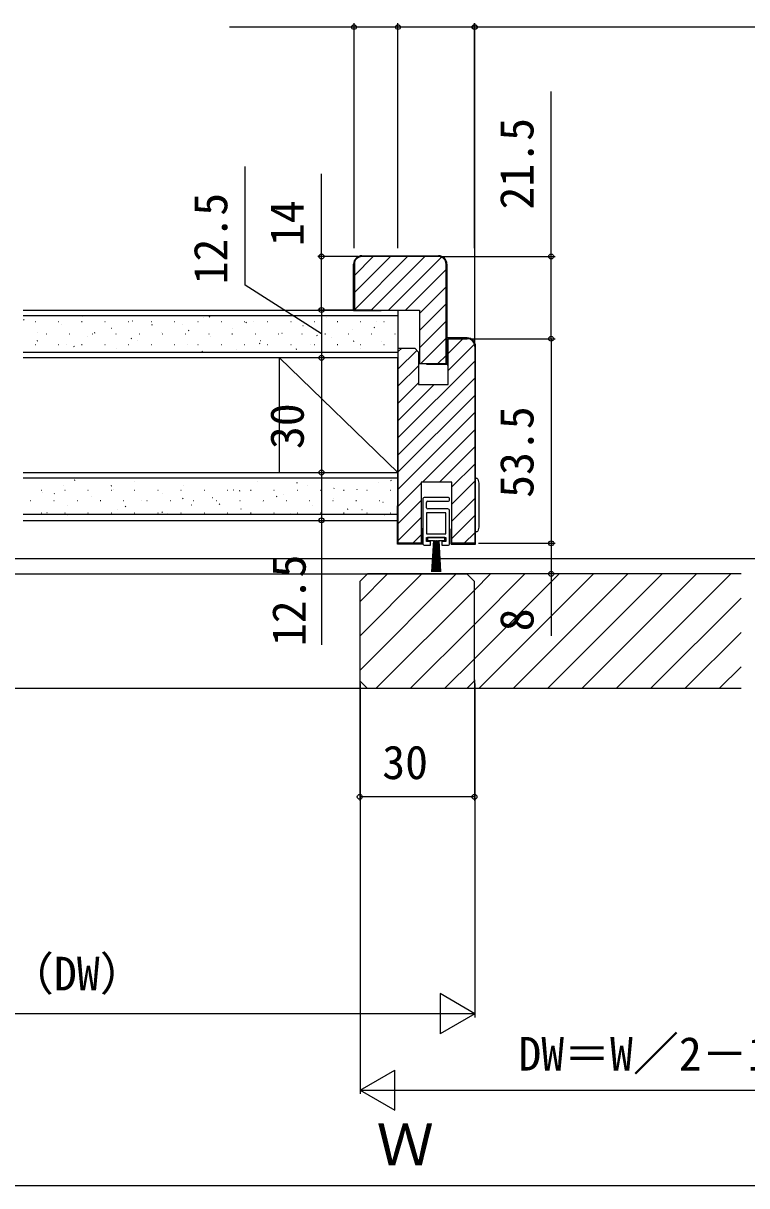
# Model space of a CAD drawing. Units: millimetres, scale not verified. Extents: x -525 to 525, y -783 to 779.
# Drawn here: x 43.2 to 232.4, y 72.1 to 376.1 of the extents above; entities that cross this region are included whole.
import ezdxf
from ezdxf.enums import TextEntityAlignment as Align

# ---------------------------------------------------------------- set-up
doc = ezdxf.new("R2010")
doc.units = ezdxf.units.MM
doc.header["$LTSCALE"] = 4
for name, color, linetype in [('0-5_YKK_12', 2, 'Continuous'), ('0-6_YKK_13', 4, 'Continuous'), ('0-8_YKK_D', 6, 'Continuous'), ('0-A_YSS_K', 3, 'Continuous'), ('0-B_YSS_KE', 3, 'Continuous')]:
    doc.layers.add(name, color=color, linetype=linetype)
doc.styles.add('ＭＳ ゴシック', font='')
doc.styles.get('ＭＳ ゴシック').set_extended_font_data('MS Gothic')

msp = doc.modelspace()

# ---------------------------------------------------------------- linework, layer by layer
at = {"layer": '0-5_YKK_12'}
for p, q in [((-105.21, 236.109), (397.703, 236.109)), ((-39.297, 232.109), (159.203, 232.109)), ((131.203, 230.109), (133.203, 232.109)), ((131.203, 224.825), (138.487, 232.109)), ((131.203, 215.845), (147.467, 232.109)), ((131.203, 206.865), (156.448, 232.109)), ((230.953, 232.109), (133.203, 232.109)), ((159.203, 232.109), (161.203, 230.109)), ((161.203, 227.884), (165.428, 232.109)), ((161.203, 218.904), (174.408, 232.109)), ((161.203, 209.924), (183.388, 232.109)), ((162.369, 202.109), (192.369, 232.109)), ((171.349, 202.109), (201.349, 232.109)), ((180.329, 202.109), (210.329, 232.109)), ((189.309, 202.109), (219.309, 232.109)), ((198.29, 202.109), (228.29, 232.109)), ((131.203, 230.109), (131.203, 204.109)), ((161.203, 204.109), (161.203, 230.109)), ((135.428, 202.109), (161.203, 227.884)), ((207.27, 202.109), (230.953, 225.792)), ((144.408, 202.109), (161.203, 218.904)), ((216.25, 202.109), (230.953, 216.812)), ((153.388, 202.109), (161.203, 209.924)), ((225.23, 202.109), (230.953, 207.832)), ((133.203, 202.109), (131.203, 204.109)), ((161.203, 204.109), (159.203, 202.109)), ((159.203, 202.109), (-39.297, 202.109)), ((230.953, 202.109), (133.203, 202.109))]:
    msp.add_line(p, q, dxfattribs=at)
at = {"layer": '0-6_YKK_13'}
for p, q in [((161.393, 257.109), (161.774, 257.109)), ((161.393, 243.109), (161.393, 257.109)), ((162.06, 256.901), (162.393, 255.859)), ((162.393, 255.859), (162.393, 255.603)), ((162.393, 255.603), (162.393, 244.616)), ((147.703, 251.609), (147.703, 240.109)), ((154.203, 252.109), (148.203, 252.109)), ((148.703, 249.409), (148.703, 250.809)), ((149.003, 251.109), (154.203, 251.109)), ((148.703, 248.109), (148.703, 242.609)), ((153.703, 248.109), (148.703, 248.109)), ((154.203, 249.109), (149.003, 249.109)), ((153.703, 242.609), (153.703, 248.109)), ((154.703, 240.109), (154.703, 248.609)), ((162.393, 244.359), (162.06, 243.318)), ((162.393, 244.616), (162.393, 244.359)), ((148.703, 242.609), (153.703, 242.609)), ((161.774, 243.109), (161.393, 243.109))]:
    msp.add_line(p, q, dxfattribs=at)
for points in [[(148.203, 239.609), (149.703, 239.609), (149.703, 240.609), (148.703, 240.609), (148.703, 241.609), (153.703, 241.609), (153.703, 240.609), (152.703, 240.609), (152.703, 239.609), (154.203, 239.609)], [(153.453, 241.609), (148.953, 241.609), (148.953, 240.809), (150.453, 240.809), (149.953, 232.609)], [(150.553, 240.809), (150.593, 240.809), (150.165, 232.609)], [(150.693, 240.809), (150.733, 240.809), (150.376, 232.609)], [(150.833, 240.809), (150.873, 240.809), (150.588, 232.609)], [(150.973, 240.809), (151.013, 240.809), (150.8, 232.609)], [(151.113, 240.809), (151.153, 240.809), (151.026, 232.609)], [(151.379, 232.609), (151.253, 240.809), (151.293, 240.809)], [(151.606, 232.609), (151.393, 240.809), (151.433, 240.809)], [(151.818, 232.609), (151.533, 240.809), (151.573, 240.809)], [(152.029, 232.609), (151.673, 240.809), (151.713, 240.809)], [(152.241, 232.609), (151.813, 240.809), (151.853, 240.809)], [(152.453, 232.609), (151.953, 240.809), (153.453, 240.809), (153.453, 241.609)]]:
    msp.add_lwpolyline(points, dxfattribs=at)
for centre, radius, start, end in [((161.774, 256.809), 0.3, 17.74467, 90), ((148.203, 251.609), 0.5, 90, 180), ((149.003, 250.809), 0.3, 90, 180), ((149.003, 249.409), 0.3, 180, 270), ((154.203, 251.609), 0.5, 270, 90), ((154.203, 248.609), 0.5, 0, 90), ((161.774, 243.409), 0.3, 270, 342.25533), ((148.203, 240.109), 0.5, 180, 270), ((154.203, 240.109), 0.5, 270, 0)]:
    msp.add_arc(centre, radius, start, end, dxfattribs=at)
at = {"layer": '0-8_YKK_D'}
for p, q in [((129.703, 317.308), (129.703, 376.108)), ((141.203, 317.308), (141.203, 376.108)), ((141.203, 317.308), (141.203, 376.108)), ((161.203, 375.108), (141.203, 375.108)), ((161.203, 317.308), (161.203, 376.108)), ((161.29, 292.609), (161.29, 376.108)), ((330.203, 375.108), (161.29, 375.108)), ((130.79, 315.108), (120.203, 315.108)), ((152.79, 315.108), (182.29, 315.108)), ((134.665, 301.108), (120.203, 301.108)), ((121.203, 301.108), (121.203, 288.608)), ((160.29, 293.609), (182.29, 293.609)), ((160.29, 293.609), (182.29, 293.609)), ((181.29, 293.609), (181.29, 240.109)), ((121.203, 288.608), (121.203, 258.608)), ((162.29, 240.109), (182.29, 240.109)), ((162.29, 240.109), (182.29, 240.109)), ((131.203, 204.408), (131.203, 172.807)), ((161.203, 204.408), (161.203, 172.807)), ((131.29, 203.409), (131.29, 96.11)), ((161.29, 203.409), (161.29, 116.11)), ((161.203, 173.807), (131.203, 173.807)), ((161.29, 117.11), (152.197, 122.36)), ((152.197, 122.36), (152.197, 111.86)), ((150.79, 117.11), (-30.71, 117.11)), ((161.29, 117.11), (143.104, 117.11)), ((161.29, 117.11), (152.197, 111.86)), ((131.29, 97.11), (140.384, 102.36)), ((140.384, 91.86), (140.384, 102.36)), ((131.29, 97.11), (140.384, 91.86)), ((131.29, 97.11), (149.477, 97.11)), ((141.79, 97.11), (323.203, 97.11)), ((339.703, 72.11), (-47.21, 72.11))]:
    msp.add_line(p, q, dxfattribs=at)
for points in [[(141.203, 375.108), (129.703, 375.108), (97.153, 375.108)], [(181.29, 293.609), (181.29, 315.108), (181.29, 358.234)], [(121.203, 294.858), (101.203, 307.647), (101.203, 338.647)], [(121.203, 301.108), (121.203, 315.108), (121.203, 336.726)], [(121.203, 258.608), (121.203, 246.108), (121.203, 213.558)], [(181.29, 240.109), (181.29, 232.109), (181.29, 215.918)]]:
    msp.add_lwpolyline(points, dxfattribs=at)
for centre in [(129.703, 375.108), (141.203, 375.108), (141.203, 375.108), (161.203, 375.108), (161.29, 375.108), (121.203, 315.108), (181.29, 315.108), (121.203, 301.108), (121.203, 301.108), (181.29, 293.609), (181.29, 293.609), (121.203, 288.608), (121.203, 288.608), (121.203, 258.608), (121.203, 258.608), (121.203, 246.108), (181.29, 240.109), (181.29, 240.109), (181.29, 232.109), (131.203, 173.807), (161.203, 173.807)]:
    msp.add_circle(centre, 0.637, dxfattribs=at)
at = {"layer": '0-A_YSS_K'}
for p, q in [((129.79, 310.16), (134.738, 315.108)), ((129.79, 305.67), (139.228, 315.108)), ((129.79, 301.18), (143.718, 315.108)), ((134.208, 301.108), (148.208, 315.108)), ((138.699, 301.108), (152.549, 314.959)), ((143.189, 301.108), (153.79, 311.71)), ((146.79, 300.22), (153.79, 307.22)), ((146.79, 295.73), (153.79, 302.73)), ((141.203, 299.608), (43.203, 299.608)), ((43.225, 298.484), (43.392, 298.594)), ((46.297, 298.118), (46.397, 298.118)), ((52.377, 298.118), (52.477, 298.118)), ((58.457, 298.118), (58.557, 298.118)), ((58.784, 299.385), (58.803, 299.391)), ((64.537, 298.118), (64.637, 298.118)), ((70.617, 298.118), (70.717, 298.118)), ((71.803, 298.313), (71.821, 298.319)), ((76.697, 298.118), (76.797, 298.118)), ((82.777, 298.118), (82.877, 298.118)), ((88.857, 298.118), (88.957, 298.118)), ((90.307, 299.184), (90.326, 299.19)), ((91.787, 299.283), (91.954, 299.394)), ((94.937, 298.118), (95.037, 298.118)), ((101.017, 298.118), (101.117, 298.118)), ((103.326, 298.112), (103.345, 298.119)), ((107.097, 298.118), (107.197, 298.118)), ((113.177, 298.118), (113.277, 298.118)), ((119.257, 298.118), (119.357, 298.118)), ((122.585, 299.25), (122.603, 299.257)), ((125.337, 298.118), (125.437, 298.118)), ((131.417, 298.118), (131.517, 298.118)), ((135.603, 298.178), (135.622, 298.185)), ((137.497, 298.118), (137.597, 298.118)), ((146.79, 291.239), (153.79, 298.239)), ((46.963, 295.199), (46.982, 295.205)), ((49.147, 294.888), (49.247, 294.888)), ((53.204, 297.408), (53.223, 297.415)), ((55.227, 294.888), (55.327, 294.888)), ((61.307, 294.888), (61.407, 294.888)), ((61.819, 295.119), (61.986, 295.23)), ((66.222, 296.337), (66.241, 296.343)), ((67.387, 294.888), (67.487, 294.888)), ((73.467, 294.888), (73.567, 294.888)), ((76.803, 297.201), (76.97, 297.312)), ((79.241, 295.265), (79.26, 295.272)), ((79.547, 294.888), (79.647, 294.888)), ((84.821, 297.241), (84.84, 297.248)), ((85.627, 294.888), (85.727, 294.888)), ((86.408, 295.723), (86.575, 295.834)), ((91.707, 294.888), (91.807, 294.888)), ((97.787, 294.888), (97.887, 294.888)), ((97.84, 296.169), (97.858, 296.176)), ((101.392, 297.805), (101.559, 297.916)), ((103.867, 294.888), (103.967, 294.888)), ((109.947, 294.888), (110.047, 294.888)), ((110.858, 295.097), (110.877, 295.104)), ((116.027, 294.888), (116.127, 294.888)), ((116.344, 297.04), (116.363, 297.047)), ((122.107, 294.888), (122.207, 294.888)), ((128.187, 294.888), (128.287, 294.888)), ((129.363, 295.968), (129.382, 295.975)), ((134.267, 294.888), (134.367, 294.888)), ((134.97, 296.523), (135.136, 296.633)), ((140.347, 294.888), (140.447, 294.888)), ((46.297, 292.138), (46.397, 292.138)), ((46.835, 293.037), (47.002, 293.148)), ((52.377, 292.138), (52.477, 292.138)), ((54.496, 292.184), (54.515, 292.191)), ((58.457, 292.138), (58.557, 292.138)), ((59.982, 294.127), (60.001, 294.134)), ((64.537, 292.138), (64.637, 292.138)), ((70.617, 292.138), (70.717, 292.138)), ((71.424, 293.641), (71.591, 293.752)), ((73, 293.055), (73.019, 293.062)), ((76.697, 292.138), (76.797, 292.138)), ((82.777, 292.138), (82.877, 292.138)), ((86.019, 291.983), (86.038, 291.99)), ((88.857, 292.138), (88.957, 292.138)), ((92.259, 294.193), (92.278, 294.2)), ((94.937, 292.138), (95.037, 292.138)), ((101.017, 292.138), (101.117, 292.138)), ((105.002, 292.359), (105.169, 292.469)), ((105.278, 293.121), (105.297, 293.128)), ((107.097, 292.138), (107.197, 292.138)), ((113.177, 292.138), (113.277, 292.138)), ((118.296, 292.049), (118.315, 292.056)), ((119.257, 292.138), (119.357, 292.138)), ((119.986, 294.441), (120.153, 294.551)), ((123.877, 294.026), (123.895, 294.032)), ((125.337, 292.138), (125.437, 292.138)), ((129.591, 292.963), (129.758, 293.073)), ((131.417, 292.138), (131.517, 292.138)), ((136.895, 292.954), (136.914, 292.96)), ((137.497, 292.138), (137.597, 292.138)), ((147.149, 287.108), (153.79, 293.749)), ((154.29, 289.759), (158.14, 293.609)), ((154.29, 285.269), (161.206, 292.185)), ((43.203, 290.108), (141.203, 290.108)), ((48.915, 290.208), (48.934, 290.215)), ((56.441, 291.559), (56.607, 291.67)), ((67.514, 291.112), (67.533, 291.119)), ((90.018, 290.277), (90.185, 290.387)), ((99.037, 290.911), (99.056, 290.918)), ((114.607, 290.881), (114.774, 290.991)), ((131.315, 290.978), (131.334, 290.984)), ((141.29, 290.23), (142.17, 291.109)), ((141.29, 285.739), (146.125, 290.574)), ((151.639, 287.108), (153.79, 289.259)), ((141.203, 288.608), (43.203, 288.608)), ((141.203, 258.608), (141.203, 288.608)), ((141.29, 267.779), (161.29, 287.779)), ((141.29, 281.249), (146.59, 286.549)), ((141.29, 263.289), (161.29, 283.289)), ((141.29, 276.759), (146.59, 282.059)), ((141.29, 272.269), (150.631, 281.609)), ((141.29, 258.799), (161.29, 278.799)), ((141.29, 254.309), (161.29, 274.309)), ((147.581, 256.109), (161.29, 269.818)), ((152.071, 256.109), (161.29, 265.328)), ((43.203, 258.608), (141.203, 258.608)), ((141.203, 246.108), (141.203, 258.608)), ((155.29, 254.838), (161.29, 260.838)), ((141.203, 257.108), (43.203, 257.108)), ((56.609, 256.608), (56.776, 256.718)), ((72.178, 256.211), (72.196, 256.218)), ((104.455, 256.277), (104.474, 256.284)), ((114.776, 255.93), (114.943, 256.04)), ((136.072, 256.11), (136.091, 256.116)), ((139.365, 256.534), (139.532, 256.644)), ((141.29, 249.818), (147.29, 255.818)), ((155.29, 250.348), (161.29, 256.348)), ((47.947, 254.028), (48.047, 254.028)), ((48.092, 253.364), (48.111, 253.371)), ((51.231, 253.048), (51.397, 253.158)), ((53.673, 255.34), (53.692, 255.347)), ((54.027, 254.028), (54.127, 254.028)), ((60.107, 254.028), (60.207, 254.028)), ((66.187, 254.028), (66.287, 254.028)), ((66.214, 255.13), (66.381, 255.24)), ((66.691, 254.268), (66.71, 254.275)), ((72.267, 254.028), (72.367, 254.028)), ((78.347, 254.028), (78.447, 254.028)), ((79.71, 253.196), (79.729, 253.203)), ((84.427, 254.028), (84.527, 254.028)), ((85.196, 255.139), (85.215, 255.146)), ((90.507, 254.028), (90.607, 254.028)), ((96.587, 254.028), (96.687, 254.028)), ((98.215, 254.067), (98.233, 254.074)), ((99.792, 253.848), (99.959, 253.958)), ((102.667, 254.028), (102.767, 254.028)), ((108.747, 254.028), (108.847, 254.028)), ((109.397, 252.37), (109.564, 252.48)), ((111.233, 252.996), (111.252, 253.002)), ((114.827, 254.028), (114.927, 254.028)), ((117.473, 255.205), (117.492, 255.212)), ((120.907, 254.028), (121.007, 254.028)), ((124.381, 254.452), (124.548, 254.562)), ((126.987, 254.028), (127.087, 254.028)), ((130.492, 254.134), (130.511, 254.14)), ((133.067, 254.028), (133.167, 254.028)), ((139.147, 254.028), (139.247, 254.028)), ((45.097, 251.278), (45.197, 251.278)), ((51.177, 251.278), (51.277, 251.278)), ((54.871, 250.082), (54.889, 250.089)), ((57.257, 251.278), (57.357, 251.278)), ((61.111, 252.292), (61.13, 252.299)), ((63.337, 251.278), (63.437, 251.278)), ((69.417, 251.278), (69.517, 251.278)), ((69.824, 249.683), (69.991, 249.794)), ((74.129, 251.22), (74.148, 251.227)), ((75.497, 251.278), (75.597, 251.278)), ((81.577, 251.278), (81.677, 251.278)), ((84.808, 251.765), (84.975, 251.876)), ((87.148, 250.149), (87.167, 250.155)), ((87.657, 251.278), (87.757, 251.278)), ((92.728, 252.125), (92.747, 252.131)), ((93.737, 251.278), (93.837, 251.278)), ((94.413, 250.288), (94.58, 250.398)), ((99.817, 251.278), (99.917, 251.278)), ((105.747, 251.053), (105.766, 251.06)), ((105.897, 251.278), (105.997, 251.278)), ((111.977, 251.278), (112.077, 251.278)), ((118.057, 251.278), (118.157, 251.278)), ((118.765, 249.981), (118.784, 249.988)), ((124.137, 251.278), (124.237, 251.278)), ((124.252, 251.924), (124.27, 251.93)), ((130.217, 251.278), (130.317, 251.278)), ((136.297, 251.278), (136.397, 251.278)), ((137.27, 250.852), (137.289, 250.859)), ((141.29, 245.328), (147.29, 251.328)), ((155.29, 245.858), (161.29, 251.858)), ((141.203, 247.608), (43.203, 247.608)), ((47.947, 248.048), (48.047, 248.048)), ((49.384, 248.14), (49.403, 248.146)), ((54.027, 248.048), (54.127, 248.048)), ((54.85, 247.608), (55.007, 247.712)), ((60.107, 248.048), (60.207, 248.048)), ((66.187, 248.048), (66.287, 248.048)), ((67.889, 249.011), (67.908, 249.017)), ((72.267, 248.048), (72.367, 248.048)), ((78.347, 248.048), (78.447, 248.048)), ((79.429, 248.205), (79.596, 248.316)), ((80.908, 247.939), (80.926, 247.945)), ((84.427, 248.048), (84.527, 248.048)), ((90.507, 248.048), (90.607, 248.048)), ((96.587, 248.048), (96.687, 248.048)), ((100.166, 249.077), (100.185, 249.083)), ((102.667, 248.048), (102.767, 248.048)), ((108.747, 248.048), (108.847, 248.048)), ((113.185, 248.005), (113.204, 248.012)), ((114.827, 248.048), (114.927, 248.048)), ((120.907, 248.048), (121.007, 248.048)), ((126.987, 248.048), (127.087, 248.048)), ((127.991, 249.005), (128.158, 249.116)), ((131.784, 248.909), (131.803, 248.916)), ((133.067, 248.048), (133.167, 248.048)), ((137.719, 247.608), (137.763, 247.638)), ((139.147, 248.048), (139.247, 248.048)), ((141.29, 240.838), (147.29, 246.838)), ((155.29, 241.368), (161.29, 247.368)), ((43.203, 246.108), (141.203, 246.108)), ((145.052, 240.109), (147.29, 242.348)), ((158.522, 240.109), (161.29, 242.878))]:
    msp.add_line(p, q, dxfattribs=at)
for points in [[(43.203, 301.108), (141.203, 301.108), (141.203, 288.608)], [(110.203, 258.608), (110.203, 288.608), (141.203, 258.608)]]:
    msp.add_lwpolyline(points, dxfattribs=at)
at = {"layer": '0-B_YSS_KE'}
for p, q in [((131.79, 315.308), (151.79, 315.308)), ((151.79, 315.108), (131.79, 315.108)), ((159.29, 293.809), (154.09, 293.809)), ((154.09, 286.809), (154.09, 293.809)), ((161.49, 239.909), (161.49, 291.609)), ((154.09, 286.809), (154.29, 286.809)), ((155.09, 239.909), (155.09, 243.909)), ((155.09, 243.909), (155.29, 243.909)), ((147.49, 239.909), (141.09, 239.909)), ((155.09, 239.909), (161.49, 239.909))]:
    msp.add_line(p, q, dxfattribs=at)
for points in [[(136.79, 301.108), (136.79, 300.908), (129.59, 300.908), (129.59, 313.108)], [(129.79, 313.108), (129.79, 301.108), (146.79, 301.108), (146.79, 287.108)], [(146.79, 287.108), (153.79, 287.108), (153.79, 313.108)], [(153.99, 313.108), (153.99, 286.908), (148.79, 286.908), (148.79, 287.108)], [(147.29, 256.109), (147.29, 240.109), (141.29, 240.109), (141.29, 291.109), (145.59, 291.109), (146.59, 290.109), (146.59, 281.609), (154.29, 281.609), (154.29, 293.609), (159.29, 293.609)], [(161.29, 291.609), (161.29, 240.109), (155.29, 240.109), (155.29, 256.109), (147.29, 256.109)], [(141.09, 239.909), (141.09, 249.909), (141.29, 249.909)], [(147.49, 239.909), (147.49, 243.909), (147.29, 243.909)]]:
    msp.add_lwpolyline(points, dxfattribs=at)
for centre, radius, start, end in [((131.79, 313.108), 2.2, 90, 180), ((131.79, 313.108), 2, 90, 180), ((151.79, 313.108), 2.2, 360, 90), ((151.79, 313.108), 2, 0, 90), ((159.29, 291.609), 2.2, 0, 90), ((159.29, 291.609), 2, 0, 90)]:
    msp.add_arc(centre, radius, start, end, dxfattribs=at)

# ---------------------------------------------------------------- texts
at = {"layer": '0-8_YKK_D', "style": 'ＭＳ ゴシック'}
for s, p in [('21.5', (179.29, 327.393)), ('12.5', (99.203, 307.806)), ('14', (119.203, 317.817)), ('30', (119.203, 264.745)), ('53.5', (179.29, 251.996)), ('12.5', (119.703, 213.217)), ('8', (179.29, 217.1))]:
    msp.add_text(s, height=8.798, rotation=90, dxfattribs=at).set_placement(p, align=Align.BOTTOM_LEFT)
for s, height, p in [('30', 8.798, (137.089, 175.807)), ('（DW）', 8.798, (39.211, 120.542)), ('DW＝W／2－1.5', 8.798, (172.701, 99.588)), ('Ｗ', 11, (135.593, 74.11))]:
    msp.add_text(s, height=height, dxfattribs=at).set_placement(p, align=Align.BOTTOM_LEFT)

doc.saveas('drawing.dxf')
